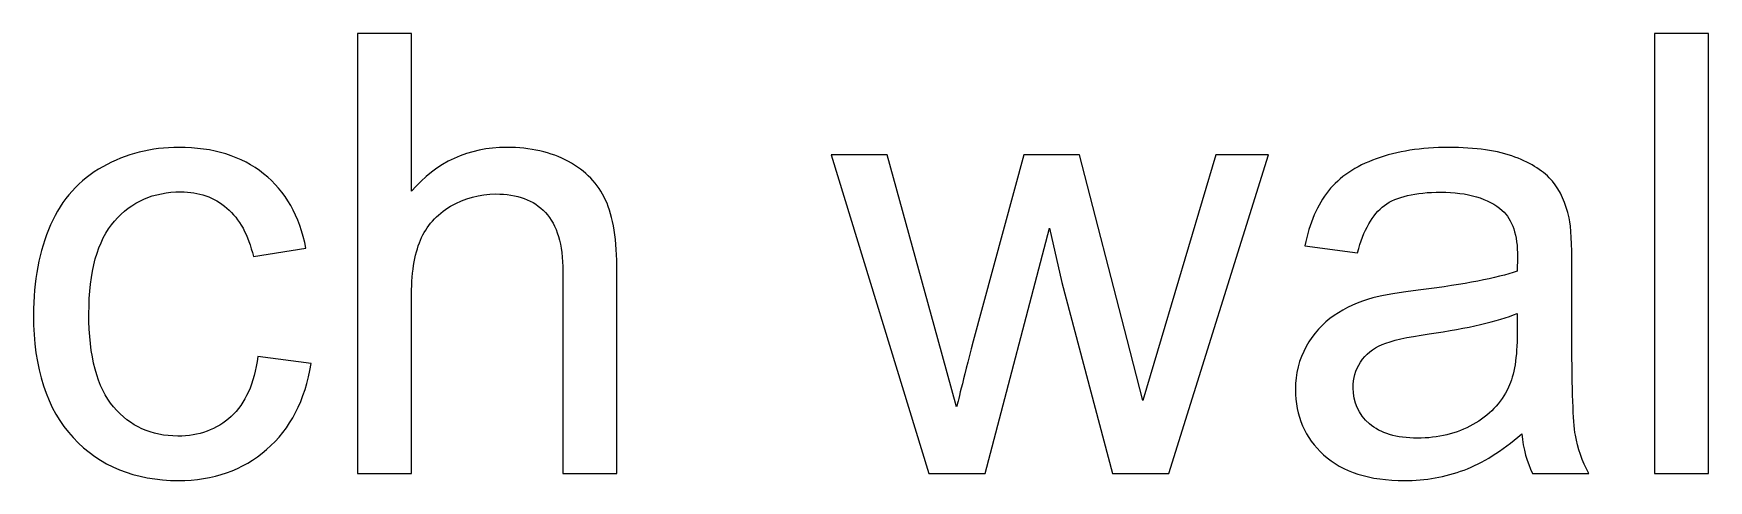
# Model space of a CAD drawing. Header units: centimetres. Extents: x -233 to -82, y 123 to 153.
# Drawn here: x -164.386 to -163.425, y 139.734 to 139.99 of the extents above; entities that cross this region are included whole.
import ezdxf

# ---------------------------------------------------------------- set-up
doc = ezdxf.new("R2010")
doc.units = ezdxf.units.CM
doc.header["$MEASUREMENT"] = 0
doc.layers.add('layer 1', color=7, linetype='Continuous')

msp = doc.modelspace()

# ---------------------------------------------------------------- linework, layer by layer
at = {"layer": 'layer 1'}
for points, knots in [([(-164.2002, 139.73797), (-164.2002, 139.73797), (-164.2002, 139.99047), (-164.2002, 139.99047), (-164.2002, 139.99047), (-164.2002, 139.99047), (-164.1692, 139.99047), (-164.1692, 139.99047), (-164.1692, 139.99047), (-164.1692, 139.99047), (-164.1692, 139.89987), (-164.1692, 139.89987), (-164.1692, 139.89987), (-164.1547, 139.91667), (-164.1365, 139.92507), (-164.1145, 139.92507), (-164.1145, 139.92507), (-164.1009, 139.92507), (-164.0891, 139.92237), (-164.0791, 139.91707), (-164.0791, 139.91707), (-164.0692, 139.91167), (-164.062, 139.90427), (-164.0577, 139.89487), (-164.0577, 139.89487), (-164.0534, 139.88547), (-164.0512, 139.87177), (-164.0512, 139.85387), (-164.0512, 139.85387), (-164.0512, 139.85387), (-164.0512, 139.73797), (-164.0512, 139.73797), (-164.0512, 139.73797), (-164.0512, 139.73797), (-164.0823, 139.73797), (-164.0823, 139.73797), (-164.0823, 139.73797), (-164.0823, 139.73797), (-164.0823, 139.85387), (-164.0823, 139.85387), (-164.0823, 139.85387), (-164.0823, 139.86937), (-164.0856, 139.88067), (-164.0923, 139.88777), (-164.0923, 139.88777), (-164.099, 139.89487), (-164.1085, 139.89837), (-164.1208, 139.89837), (-164.1208, 139.89837), (-164.13, 139.89837), (-164.1386, 139.89597), (-164.1467, 139.89127), (-164.1467, 139.89127), (-164.1548, 139.88647), (-164.1606, 139.87997), (-164.164, 139.87187), (-164.164, 139.87187), (-164.1675, 139.86367), (-164.1692, 139.85237), (-164.1692, 139.83807), (-164.1692, 139.83807), (-164.1692, 139.83807), (-164.1692, 139.73797), (-164.1692, 139.73797), (-164.1692, 139.73797), (-164.1692, 139.73797), (-164.2002, 139.73797), (-164.2002, 139.73797)], [0, 0, 0, 0, 0.055556, 0.055556, 0.055556, 0.055556, 0.111111, 0.111111, 0.111111, 0.111111, 0.166667, 0.166667, 0.166667, 0.166667, 0.222222, 0.222222, 0.222222, 0.222222, 0.277778, 0.277778, 0.277778, 0.277778, 0.333333, 0.333333, 0.333333, 0.333333, 0.388889, 0.388889, 0.388889, 0.388889, 0.444444, 0.444444, 0.444444, 0.444444, 0.5, 0.5, 0.5, 0.5, 0.555556, 0.555556, 0.555556, 0.555556, 0.611111, 0.611111, 0.611111, 0.611111, 0.666667, 0.666667, 0.666667, 0.666667, 0.722222, 0.722222, 0.722222, 0.722222, 0.777778, 0.777778, 0.777778, 0.777778, 0.833333, 0.833333, 0.833333, 0.833333, 0.888889, 0.888889, 0.888889, 0.888889, 1, 1, 1, 1]), ([(-163.4557, 139.73797), (-163.4557, 139.73797), (-163.4557, 139.99047), (-163.4557, 139.99047), (-163.4557, 139.99047), (-163.4557, 139.99047), (-163.4247, 139.99047), (-163.4247, 139.99047), (-163.4247, 139.99047), (-163.4247, 139.99047), (-163.4247, 139.73797), (-163.4247, 139.73797), (-163.4247, 139.73797), (-163.4247, 139.73797), (-163.4557, 139.73797), (-163.4557, 139.73797)], [0, 0, 0, 0, 0.2, 0.2, 0.2, 0.2, 0.4, 0.4, 0.4, 0.4, 0.6, 0.6, 0.6, 0.6, 1, 1, 1, 1]), ([(-164.2573, 139.80497), (-164.2573, 139.80497), (-164.2268, 139.80097), (-164.2268, 139.80097), (-164.2268, 139.80097), (-164.2301, 139.77997), (-164.2386, 139.76357), (-164.2523, 139.75167), (-164.2523, 139.75167), (-164.266, 139.73977), (-164.2829, 139.73387), (-164.3029, 139.73387), (-164.3029, 139.73387), (-164.328, 139.73387), (-164.3481, 139.74207), (-164.3633, 139.75847), (-164.3633, 139.75847), (-164.3785, 139.77477), (-164.3861, 139.79827), (-164.3861, 139.82877), (-164.3861, 139.82877), (-164.3861, 139.84847), (-164.3828, 139.86577), (-164.3763, 139.88057), (-164.3763, 139.88057), (-164.3698, 139.89537), (-164.3598, 139.90647), (-164.3464, 139.91397), (-164.3464, 139.91397), (-164.333, 139.92137), (-164.3184, 139.92507), (-164.3027, 139.92507), (-164.3027, 139.92507), (-164.2828, 139.92507), (-164.2666, 139.92007), (-164.254, 139.90997), (-164.254, 139.90997), (-164.2414, 139.89987), (-164.2333, 139.88567), (-164.2297, 139.86717), (-164.2297, 139.86717), (-164.2297, 139.86717), (-164.2599, 139.86247), (-164.2599, 139.86247), (-164.2599, 139.86247), (-164.2628, 139.87477), (-164.2678, 139.88407), (-164.2751, 139.89027), (-164.2751, 139.89027), (-164.2824, 139.89647), (-164.2912, 139.89957), (-164.3015, 139.89957), (-164.3015, 139.89957), (-164.3172, 139.89957), (-164.3299, 139.89397), (-164.3396, 139.88277), (-164.3396, 139.88277), (-164.3494, 139.87157), (-164.3543, 139.85387), (-164.3543, 139.82957), (-164.3543, 139.82957), (-164.3543, 139.80507), (-164.3496, 139.78717), (-164.3401, 139.77607), (-164.3401, 139.77607), (-164.3307, 139.76497), (-164.3184, 139.75937), (-164.3033, 139.75937), (-164.3033, 139.75937), (-164.2911, 139.75937), (-164.2809, 139.76307), (-164.2727, 139.77057), (-164.2727, 139.77057), (-164.2646, 139.77807), (-164.2594, 139.78947), (-164.2573, 139.80497)], [0, 0, 0, 0, 0.05, 0.05, 0.05, 0.05, 0.1, 0.1, 0.1, 0.1, 0.15, 0.15, 0.15, 0.15, 0.2, 0.2, 0.2, 0.2, 0.25, 0.25, 0.25, 0.25, 0.3, 0.3, 0.3, 0.3, 0.35, 0.35, 0.35, 0.35, 0.4, 0.4, 0.4, 0.4, 0.45, 0.45, 0.45, 0.45, 0.5, 0.5, 0.5, 0.5, 0.55, 0.55, 0.55, 0.55, 0.6, 0.6, 0.6, 0.6, 0.65, 0.65, 0.65, 0.65, 0.7, 0.7, 0.7, 0.7, 0.75, 0.75, 0.75, 0.75, 0.8, 0.8, 0.8, 0.8, 0.85, 0.85, 0.85, 0.85, 0.9, 0.9, 0.9, 0.9, 1, 1, 1, 1]), ([(-163.5319, 139.76057), (-163.5434, 139.75077), (-163.5544, 139.74387), (-163.565, 139.73987), (-163.565, 139.73987), (-163.5757, 139.73587), (-163.5871, 139.73387), (-163.5992, 139.73387), (-163.5992, 139.73387), (-163.6193, 139.73387), (-163.6348, 139.73877), (-163.6456, 139.74857), (-163.6456, 139.74857), (-163.6564, 139.75837), (-163.6618, 139.77087), (-163.6618, 139.78617), (-163.6618, 139.78617), (-163.6618, 139.79517), (-163.6597, 139.80337), (-163.6556, 139.81077), (-163.6556, 139.81077), (-163.6515, 139.81817), (-163.6462, 139.82407), (-163.6396, 139.82857), (-163.6396, 139.82857), (-163.633, 139.83307), (-163.6256, 139.83647), (-163.6173, 139.83877), (-163.6173, 139.83877), (-163.6112, 139.84037), (-163.6021, 139.84187), (-163.5898, 139.84337), (-163.5898, 139.84337), (-163.5647, 139.84637), (-163.5463, 139.84997), (-163.5345, 139.85407), (-163.5345, 139.85407), (-163.5344, 139.85837), (-163.5343, 139.86107), (-163.5343, 139.86217), (-163.5343, 139.86217), (-163.5343, 139.87477), (-163.5372, 139.88367), (-163.5431, 139.88887), (-163.5431, 139.88887), (-163.551, 139.89587), (-163.5628, 139.89937), (-163.5784, 139.89937), (-163.5784, 139.89937), (-163.593, 139.89937), (-163.6038, 139.89687), (-163.6107, 139.89177), (-163.6107, 139.89177), (-163.6176, 139.88667), (-163.6228, 139.87757), (-163.6261, 139.86457), (-163.6261, 139.86457), (-163.6261, 139.86457), (-163.6564, 139.86867), (-163.6564, 139.86867), (-163.6564, 139.86867), (-163.6537, 139.88167), (-163.6491, 139.89217), (-163.6428, 139.90017), (-163.6428, 139.90017), (-163.6365, 139.90807), (-163.6273, 139.91427), (-163.6154, 139.91857), (-163.6154, 139.91857), (-163.6035, 139.92287), (-163.5896, 139.92507), (-163.5739, 139.92507), (-163.5739, 139.92507), (-163.5583, 139.92507), (-163.5456, 139.92327), (-163.5358, 139.91957), (-163.5358, 139.91957), (-163.5261, 139.91587), (-163.5189, 139.91117), (-163.5143, 139.90567), (-163.5143, 139.90567), (-163.5097, 139.90007), (-163.5065, 139.89307), (-163.5047, 139.88457), (-163.5047, 139.88457), (-163.5036, 139.87927), (-163.5031, 139.86977), (-163.5031, 139.85597), (-163.5031, 139.85597), (-163.5031, 139.85597), (-163.5031, 139.81467), (-163.5031, 139.81467), (-163.5031, 139.81467), (-163.5031, 139.78577), (-163.5024, 139.76757), (-163.5011, 139.75997), (-163.5011, 139.75997), (-163.4998, 139.75227), (-163.4972, 139.74497), (-163.4933, 139.73797), (-163.4933, 139.73797), (-163.4933, 139.73797), (-163.5257, 139.73797), (-163.5257, 139.73797), (-163.5257, 139.73797), (-163.5289, 139.74437), (-163.531, 139.75187), (-163.5319, 139.76057)], [0, 0, 0, 0, 0.035714, 0.035714, 0.035714, 0.035714, 0.071429, 0.071429, 0.071429, 0.071429, 0.107143, 0.107143, 0.107143, 0.107143, 0.142857, 0.142857, 0.142857, 0.142857, 0.178571, 0.178571, 0.178571, 0.178571, 0.214286, 0.214286, 0.214286, 0.214286, 0.25, 0.25, 0.25, 0.25, 0.285714, 0.285714, 0.285714, 0.285714, 0.321429, 0.321429, 0.321429, 0.321429, 0.357143, 0.357143, 0.357143, 0.357143, 0.392857, 0.392857, 0.392857, 0.392857, 0.428571, 0.428571, 0.428571, 0.428571, 0.464286, 0.464286, 0.464286, 0.464286, 0.5, 0.5, 0.5, 0.5, 0.535714, 0.535714, 0.535714, 0.535714, 0.571429, 0.571429, 0.571429, 0.571429, 0.607143, 0.607143, 0.607143, 0.607143, 0.642857, 0.642857, 0.642857, 0.642857, 0.678571, 0.678571, 0.678571, 0.678571, 0.714286, 0.714286, 0.714286, 0.714286, 0.75, 0.75, 0.75, 0.75, 0.785714, 0.785714, 0.785714, 0.785714, 0.821429, 0.821429, 0.821429, 0.821429, 0.857143, 0.857143, 0.857143, 0.857143, 0.892857, 0.892857, 0.892857, 0.892857, 0.928571, 0.928571, 0.928571, 0.928571, 1, 1, 1, 1]), ([(-163.8723, 139.73797), (-163.8723, 139.73797), (-163.9283, 139.92087), (-163.9283, 139.92087), (-163.9283, 139.92087), (-163.9283, 139.92087), (-163.8962, 139.92087), (-163.8962, 139.92087), (-163.8962, 139.92087), (-163.8962, 139.92087), (-163.8671, 139.81527), (-163.8671, 139.81527), (-163.8671, 139.81527), (-163.8671, 139.81527), (-163.8563, 139.77607), (-163.8563, 139.77607), (-163.8563, 139.77607), (-163.8558, 139.77797), (-163.8527, 139.79057), (-163.8468, 139.81377), (-163.8468, 139.81377), (-163.8468, 139.81377), (-163.8177, 139.92087), (-163.8177, 139.92087), (-163.8177, 139.92087), (-163.8177, 139.92087), (-163.7858, 139.92087), (-163.7858, 139.92087), (-163.7858, 139.92087), (-163.7858, 139.92087), (-163.7584, 139.81477), (-163.7584, 139.81477), (-163.7584, 139.81477), (-163.7584, 139.81477), (-163.7493, 139.77987), (-163.7493, 139.77987), (-163.7493, 139.77987), (-163.7493, 139.77987), (-163.7388, 139.81517), (-163.7388, 139.81517), (-163.7388, 139.81517), (-163.7388, 139.81517), (-163.7074, 139.92087), (-163.7074, 139.92087), (-163.7074, 139.92087), (-163.7074, 139.92087), (-163.6773, 139.92087), (-163.6773, 139.92087), (-163.6773, 139.92087), (-163.6773, 139.92087), (-163.7345, 139.73797), (-163.7345, 139.73797), (-163.7345, 139.73797), (-163.7345, 139.73797), (-163.7667, 139.73797), (-163.7667, 139.73797), (-163.7667, 139.73797), (-163.7667, 139.73797), (-163.7958, 139.84757), (-163.7958, 139.84757), (-163.7958, 139.84757), (-163.7958, 139.84757), (-163.8029, 139.87867), (-163.8029, 139.87867), (-163.8029, 139.87867), (-163.8029, 139.87867), (-163.8399, 139.73797), (-163.8399, 139.73797), (-163.8399, 139.73797), (-163.8399, 139.73797), (-163.8723, 139.73797), (-163.8723, 139.73797)], [0, 0, 0, 0, 0.052632, 0.052632, 0.052632, 0.052632, 0.105263, 0.105263, 0.105263, 0.105263, 0.157895, 0.157895, 0.157895, 0.157895, 0.210526, 0.210526, 0.210526, 0.210526, 0.263158, 0.263158, 0.263158, 0.263158, 0.315789, 0.315789, 0.315789, 0.315789, 0.368421, 0.368421, 0.368421, 0.368421, 0.421053, 0.421053, 0.421053, 0.421053, 0.473684, 0.473684, 0.473684, 0.473684, 0.526316, 0.526316, 0.526316, 0.526316, 0.578947, 0.578947, 0.578947, 0.578947, 0.631579, 0.631579, 0.631579, 0.631579, 0.684211, 0.684211, 0.684211, 0.684211, 0.736842, 0.736842, 0.736842, 0.736842, 0.789474, 0.789474, 0.789474, 0.789474, 0.842105, 0.842105, 0.842105, 0.842105, 0.894737, 0.894737, 0.894737, 0.894737, 1, 1, 1, 1]), ([(-163.5345, 139.82977), (-163.5457, 139.82517), (-163.5626, 139.82127), (-163.5851, 139.81807), (-163.5851, 139.81807), (-163.5978, 139.81617), (-163.6068, 139.81417), (-163.6121, 139.81187), (-163.6121, 139.81187), (-163.6174, 139.80957), (-163.6215, 139.80627), (-163.6244, 139.80187), (-163.6244, 139.80187), (-163.6273, 139.79737), (-163.6287, 139.79247), (-163.6287, 139.78707), (-163.6287, 139.78707), (-163.6287, 139.77877), (-163.6256, 139.77197), (-163.6193, 139.76647), (-163.6193, 139.76647), (-163.613, 139.76097), (-163.6039, 139.75817), (-163.5918, 139.75817), (-163.5918, 139.75817), (-163.5799, 139.75817), (-163.5692, 139.76077), (-163.5599, 139.76597), (-163.5599, 139.76597), (-163.5506, 139.77117), (-163.5438, 139.77827), (-163.5395, 139.78737), (-163.5395, 139.78737), (-163.5362, 139.79437), (-163.5345, 139.80467), (-163.5345, 139.81837), (-163.5345, 139.81837), (-163.5345, 139.81837), (-163.5345, 139.82977), (-163.5345, 139.82977)], [0, 0, 0, 0, 0.090909, 0.090909, 0.090909, 0.090909, 0.181818, 0.181818, 0.181818, 0.181818, 0.272727, 0.272727, 0.272727, 0.272727, 0.363636, 0.363636, 0.363636, 0.363636, 0.454545, 0.454545, 0.454545, 0.454545, 0.545455, 0.545455, 0.545455, 0.545455, 0.636364, 0.636364, 0.636364, 0.636364, 0.727273, 0.727273, 0.727273, 0.727273, 0.818182, 0.818182, 0.818182, 0.818182, 1, 1, 1, 1])]:
    msp.add_open_spline(points, degree=3, knots=knots, dxfattribs=at)

doc.saveas('drawing.dxf')
